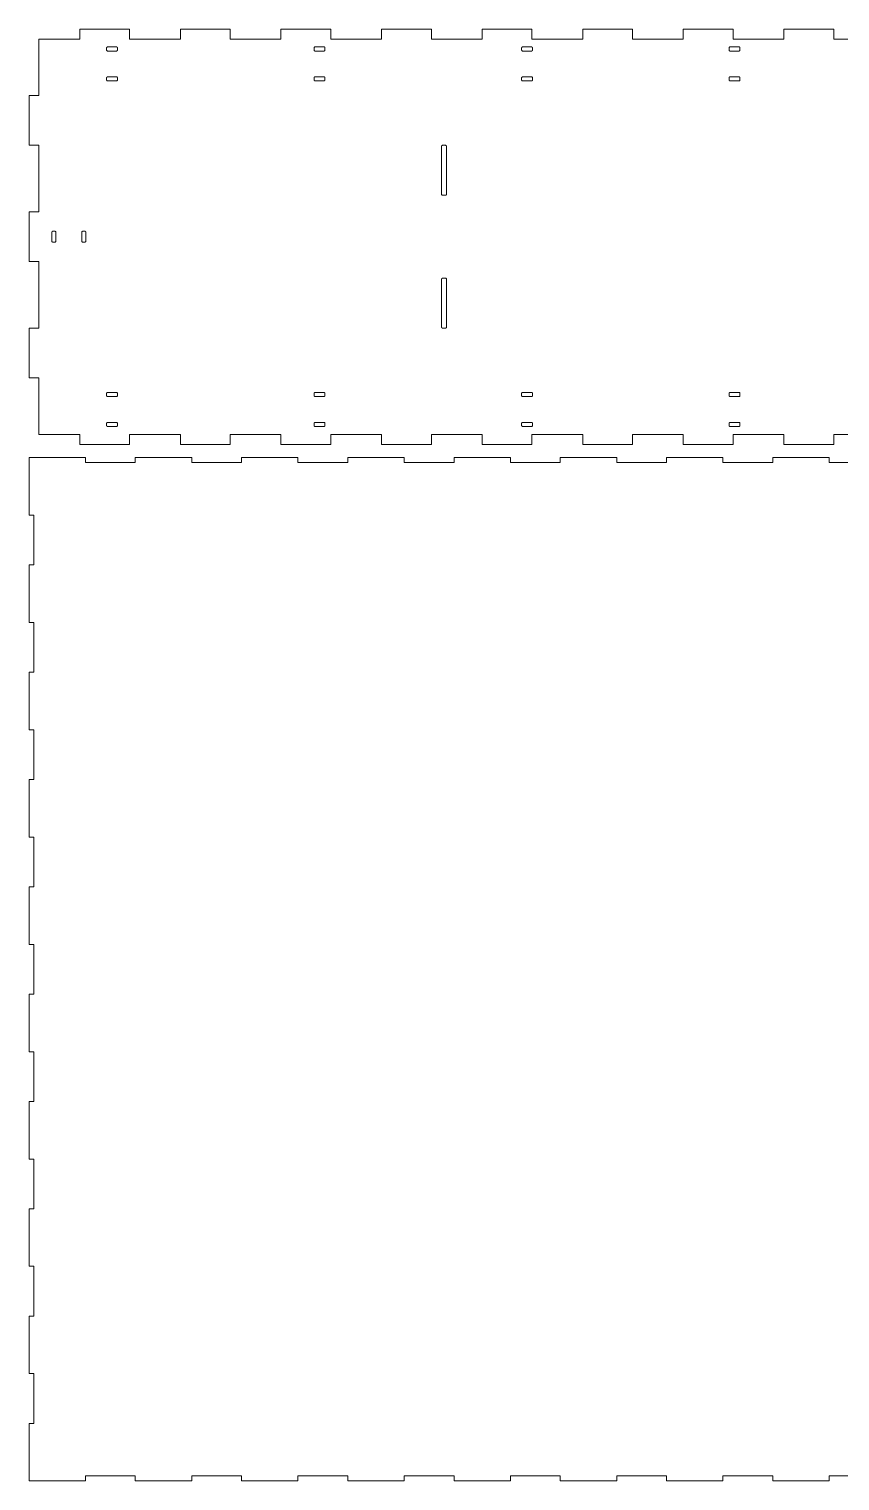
# Model space of a CAD drawing. Header units: millimetres. Extents: x 0 to 3016, y 0 to 2002.
# Drawn here: x 1008 to 1496, y 1008 to 1882 of the extents above; entities that cross this region are included whole.
import ezdxf

# ---------------------------------------------------------------- set-up
doc = ezdxf.new("R2010")
doc.units = ezdxf.units.MM
doc.layers.add('CORTE', color=1, linetype='Continuous', lineweight=0)

msp = doc.modelspace()

# ---------------------------------------------------------------- linework, layer by layer
at = {"layer": 'CORTE'}
for points in [[(1523.294118, 1876), (1492.705882, 1876), (1492.705882, 1882), (1462.705882, 1882), (1462.705882, 1876), (1432.117647, 1876), (1432.117647, 1882), (1402.117647, 1882), (1402.117647, 1876), (1371.529412, 1876), (1371.529412, 1882), (1341.529412, 1882), (1341.529412, 1876), (1310.941176, 1876), (1310.941176, 1882), (1280.941176, 1882), (1280.941176, 1876), (1250.352941, 1876), (1250.352941, 1882), (1220.352941, 1882), (1220.352941, 1876), (1189.764706, 1876), (1189.764706, 1882), (1159.764706, 1882), (1159.764706, 1876), (1129.176471, 1876), (1129.176471, 1882), (1099.176471, 1882), (1099.176471, 1876), (1068.588235, 1876), (1068.588235, 1882), (1038.588235, 1882), (1038.588235, 1876), (1014, 1876), (1014, 1842), (1008, 1842), (1008, 1812), (1014, 1812), (1014, 1772), (1008, 1772), (1008, 1742), (1014, 1742), (1014, 1702), (1008, 1702), (1008, 1672), (1014, 1672), (1014, 1638), (1014, 1638), (1038.588235, 1638), (1038.588235, 1632), (1068.588235, 1632), (1068.588235, 1638), (1099.176471, 1638), (1099.176471, 1632), (1129.176471, 1632), (1129.176471, 1638), (1159.764706, 1638), (1159.764706, 1632), (1189.764706, 1632), (1189.764706, 1638), (1220.352941, 1638), (1220.352941, 1632), (1250.352941, 1632), (1250.352941, 1638), (1280.941176, 1638), (1280.941176, 1632), (1310.941176, 1632), (1310.941176, 1638), (1341.529412, 1638), (1341.529412, 1632), (1371.529412, 1632), (1371.529412, 1638), (1402.117647, 1638), (1402.117647, 1632), (1432.117647, 1632), (1432.117647, 1638), (1462.705882, 1638), (1462.705882, 1632), (1492.705882, 1632), (1492.705882, 1638), (1523.294118, 1638)], [(1520, 1621), (1490, 1621), (1490, 1624), (1456, 1624), (1456, 1621), (1426, 1621), (1426, 1624), (1392, 1624), (1392, 1621), (1362, 1621), (1362, 1624), (1328, 1624), (1328, 1621), (1298, 1621), (1298, 1624), (1264, 1624), (1264, 1621), (1234, 1621), (1234, 1624), (1200, 1624), (1200, 1621), (1170, 1621), (1170, 1624), (1136, 1624), (1136, 1621), (1106, 1621), (1106, 1624), (1072, 1624), (1072, 1621), (1042, 1621), (1042, 1624), (1008, 1624), (1008, 1589.4), (1011, 1589.4), (1011, 1559.4), (1008, 1559.4), (1008, 1524.8), (1011, 1524.8), (1011, 1494.8), (1008, 1494.8), (1008, 1460.2), (1011, 1460.2), (1011, 1430.2), (1008, 1430.2), (1008, 1395.6), (1011, 1395.6), (1011, 1365.6), (1008, 1365.6), (1008, 1331), (1011, 1331), (1011, 1301), (1008, 1301), (1008, 1266.4), (1011, 1266.4), (1011, 1236.4), (1008, 1236.4), (1008, 1201.8), (1011, 1201.8), (1011, 1171.8), (1008, 1171.8), (1008, 1137.2), (1011, 1137.2), (1011, 1107.2), (1008, 1107.2), (1008, 1072.6), (1011, 1072.6), (1011, 1042.6), (1008, 1042.6), (1008, 1008), (1042, 1008), (1042, 1011), (1072, 1011), (1072, 1008), (1106, 1008), (1106, 1011), (1136, 1011), (1136, 1008), (1170, 1008), (1170, 1011), (1200, 1011), (1200, 1008), (1234, 1008), (1234, 1011), (1264, 1011), (1264, 1008), (1298, 1008), (1298, 1011), (1328, 1011), (1328, 1008), (1362, 1008), (1362, 1011), (1392, 1011), (1392, 1008), (1426, 1008), (1426, 1011), (1456, 1011), (1456, 1008), (1490, 1008), (1490, 1011), (1520, 1011)]]:
    msp.add_lwpolyline(points, dxfattribs=at)
for points in [[(1061.25, 1870.65), (1061.246227, 1870.717179), (1061.234957, 1870.783513), (1061.21633, 1870.848167), (1061.190581, 1870.91033), (1061.158035, 1870.969219), (1061.119099, 1871.024094), (1061.074264, 1871.074264), (1061.024094, 1871.119099), (1060.969219, 1871.158035), (1060.91033, 1871.190581), (1060.848167, 1871.21633), (1060.783513, 1871.234957), (1060.717179, 1871.246227), (1060.65, 1871.25), (1055.35, 1871.25), (1055.282821, 1871.246227), (1055.216487, 1871.234957), (1055.151833, 1871.21633), (1055.08967, 1871.190581), (1055.030781, 1871.158035), (1054.975906, 1871.119099), (1054.925736, 1871.074264), (1054.880901, 1871.024094), (1054.841965, 1870.969219), (1054.809419, 1870.91033), (1054.78367, 1870.848167), (1054.765043, 1870.783513), (1054.753773, 1870.717179), (1054.75, 1870.65), (1054.75, 1869.35), (1054.753773, 1869.282821), (1054.765043, 1869.216487), (1054.78367, 1869.151833), (1054.809419, 1869.08967), (1054.841965, 1869.030781), (1054.880901, 1868.975906), (1054.925736, 1868.925736), (1054.975906, 1868.880901), (1055.030781, 1868.841965), (1055.08967, 1868.809419), (1055.151833, 1868.78367), (1055.216487, 1868.765043), (1055.282821, 1868.753773), (1055.35, 1868.75), (1060.65, 1868.75), (1060.717179, 1868.753773), (1060.783513, 1868.765043), (1060.848167, 1868.78367), (1060.91033, 1868.809419), (1060.969219, 1868.841965), (1061.024094, 1868.880901), (1061.074264, 1868.925736), (1061.119099, 1868.975906), (1061.158035, 1869.030781), (1061.190581, 1869.08967), (1061.21633, 1869.151833), (1061.234957, 1869.216487), (1061.246227, 1869.282821), (1061.25, 1869.35)], [(1186.25, 1870.65), (1186.246227, 1870.717179), (1186.234957, 1870.783513), (1186.21633, 1870.848167), (1186.190581, 1870.91033), (1186.158035, 1870.969219), (1186.119099, 1871.024094), (1186.074264, 1871.074264), (1186.024094, 1871.119099), (1185.969219, 1871.158035), (1185.91033, 1871.190581), (1185.848167, 1871.21633), (1185.783513, 1871.234957), (1185.717179, 1871.246227), (1185.65, 1871.25), (1180.35, 1871.25), (1180.282821, 1871.246227), (1180.216487, 1871.234957), (1180.151833, 1871.21633), (1180.08967, 1871.190581), (1180.030781, 1871.158035), (1179.975906, 1871.119099), (1179.925736, 1871.074264), (1179.880901, 1871.024094), (1179.841965, 1870.969219), (1179.809419, 1870.91033), (1179.78367, 1870.848167), (1179.765043, 1870.783513), (1179.753773, 1870.717179), (1179.75, 1870.65), (1179.75, 1869.35), (1179.753773, 1869.282821), (1179.765043, 1869.216487), (1179.78367, 1869.151833), (1179.809419, 1869.08967), (1179.841965, 1869.030781), (1179.880901, 1868.975906), (1179.925736, 1868.925736), (1179.975906, 1868.880901), (1180.030781, 1868.841965), (1180.08967, 1868.809419), (1180.151833, 1868.78367), (1180.216487, 1868.765043), (1180.282821, 1868.753773), (1180.35, 1868.75), (1185.65, 1868.75), (1185.717179, 1868.753773), (1185.783513, 1868.765043), (1185.848167, 1868.78367), (1185.91033, 1868.809419), (1185.969219, 1868.841965), (1186.024094, 1868.880901), (1186.074264, 1868.925736), (1186.119099, 1868.975906), (1186.158035, 1869.030781), (1186.190581, 1869.08967), (1186.21633, 1869.151833), (1186.234957, 1869.216487), (1186.246227, 1869.282821), (1186.25, 1869.35)], [(1311.25, 1870.65), (1311.246227, 1870.717179), (1311.234957, 1870.783513), (1311.21633, 1870.848167), (1311.190581, 1870.91033), (1311.158035, 1870.969219), (1311.119099, 1871.024094), (1311.074264, 1871.074264), (1311.024094, 1871.119099), (1310.969219, 1871.158035), (1310.91033, 1871.190581), (1310.848167, 1871.21633), (1310.783513, 1871.234957), (1310.717179, 1871.246227), (1310.65, 1871.25), (1305.35, 1871.25), (1305.282821, 1871.246227), (1305.216487, 1871.234957), (1305.151833, 1871.21633), (1305.08967, 1871.190581), (1305.030781, 1871.158035), (1304.975906, 1871.119099), (1304.925736, 1871.074264), (1304.880901, 1871.024094), (1304.841965, 1870.969219), (1304.809419, 1870.91033), (1304.78367, 1870.848167), (1304.765043, 1870.783513), (1304.753773, 1870.717179), (1304.75, 1870.65), (1304.75, 1869.35), (1304.753773, 1869.282821), (1304.765043, 1869.216487), (1304.78367, 1869.151833), (1304.809419, 1869.08967), (1304.841965, 1869.030781), (1304.880901, 1868.975906), (1304.925736, 1868.925736), (1304.975906, 1868.880901), (1305.030781, 1868.841965), (1305.08967, 1868.809419), (1305.151833, 1868.78367), (1305.216487, 1868.765043), (1305.282821, 1868.753773), (1305.35, 1868.75), (1310.65, 1868.75), (1310.717179, 1868.753773), (1310.783513, 1868.765043), (1310.848167, 1868.78367), (1310.91033, 1868.809419), (1310.969219, 1868.841965), (1311.024094, 1868.880901), (1311.074264, 1868.925736), (1311.119099, 1868.975906), (1311.158035, 1869.030781), (1311.190581, 1869.08967), (1311.21633, 1869.151833), (1311.234957, 1869.216487), (1311.246227, 1869.282821), (1311.25, 1869.35)], [(1436.25, 1870.65), (1436.246227, 1870.717179), (1436.234957, 1870.783513), (1436.21633, 1870.848167), (1436.190581, 1870.91033), (1436.158035, 1870.969219), (1436.119099, 1871.024094), (1436.074264, 1871.074264), (1436.024094, 1871.119099), (1435.969219, 1871.158035), (1435.91033, 1871.190581), (1435.848167, 1871.21633), (1435.783513, 1871.234957), (1435.717179, 1871.246227), (1435.65, 1871.25), (1430.35, 1871.25), (1430.282821, 1871.246227), (1430.216487, 1871.234957), (1430.151833, 1871.21633), (1430.08967, 1871.190581), (1430.030781, 1871.158035), (1429.975906, 1871.119099), (1429.925736, 1871.074264), (1429.880901, 1871.024094), (1429.841965, 1870.969219), (1429.809419, 1870.91033), (1429.78367, 1870.848167), (1429.765043, 1870.783513), (1429.753773, 1870.717179), (1429.75, 1870.65), (1429.75, 1869.35), (1429.753773, 1869.282821), (1429.765043, 1869.216487), (1429.78367, 1869.151833), (1429.809419, 1869.08967), (1429.841965, 1869.030781), (1429.880901, 1868.975906), (1429.925736, 1868.925736), (1429.975906, 1868.880901), (1430.030781, 1868.841965), (1430.08967, 1868.809419), (1430.151833, 1868.78367), (1430.216487, 1868.765043), (1430.282821, 1868.753773), (1430.35, 1868.75), (1435.65, 1868.75), (1435.717179, 1868.753773), (1435.783513, 1868.765043), (1435.848167, 1868.78367), (1435.91033, 1868.809419), (1435.969219, 1868.841965), (1436.024094, 1868.880901), (1436.074264, 1868.925736), (1436.119099, 1868.975906), (1436.158035, 1869.030781), (1436.190581, 1869.08967), (1436.21633, 1869.151833), (1436.234957, 1869.216487), (1436.246227, 1869.282821), (1436.25, 1869.35)], [(1061.25, 1852.65), (1061.246227, 1852.717179), (1061.234957, 1852.783513), (1061.21633, 1852.848167), (1061.190581, 1852.91033), (1061.158035, 1852.969219), (1061.119099, 1853.024094), (1061.074264, 1853.074264), (1061.024094, 1853.119099), (1060.969219, 1853.158035), (1060.91033, 1853.190581), (1060.848167, 1853.21633), (1060.783513, 1853.234957), (1060.717179, 1853.246227), (1060.65, 1853.25), (1055.35, 1853.25), (1055.282821, 1853.246227), (1055.216487, 1853.234957), (1055.151833, 1853.21633), (1055.08967, 1853.190581), (1055.030781, 1853.158035), (1054.975906, 1853.119099), (1054.925736, 1853.074264), (1054.880901, 1853.024094), (1054.841965, 1852.969219), (1054.809419, 1852.91033), (1054.78367, 1852.848167), (1054.765043, 1852.783513), (1054.753773, 1852.717179), (1054.75, 1852.65), (1054.75, 1851.35), (1054.753773, 1851.282821), (1054.765043, 1851.216487), (1054.78367, 1851.151833), (1054.809419, 1851.08967), (1054.841965, 1851.030781), (1054.880901, 1850.975906), (1054.925736, 1850.925736), (1054.975906, 1850.880901), (1055.030781, 1850.841965), (1055.08967, 1850.809419), (1055.151833, 1850.78367), (1055.216487, 1850.765043), (1055.282821, 1850.753773), (1055.35, 1850.75), (1060.65, 1850.75), (1060.717179, 1850.753773), (1060.783513, 1850.765043), (1060.848167, 1850.78367), (1060.91033, 1850.809419), (1060.969219, 1850.841965), (1061.024094, 1850.880901), (1061.074264, 1850.925736), (1061.119099, 1850.975906), (1061.158035, 1851.030781), (1061.190581, 1851.08967), (1061.21633, 1851.151833), (1061.234957, 1851.216487), (1061.246227, 1851.282821), (1061.25, 1851.35)], [(1186.25, 1852.65), (1186.246227, 1852.717179), (1186.234957, 1852.783513), (1186.21633, 1852.848167), (1186.190581, 1852.91033), (1186.158035, 1852.969219), (1186.119099, 1853.024094), (1186.074264, 1853.074264), (1186.024094, 1853.119099), (1185.969219, 1853.158035), (1185.91033, 1853.190581), (1185.848167, 1853.21633), (1185.783513, 1853.234957), (1185.717179, 1853.246227), (1185.65, 1853.25), (1180.35, 1853.25), (1180.282821, 1853.246227), (1180.216487, 1853.234957), (1180.151833, 1853.21633), (1180.08967, 1853.190581), (1180.030781, 1853.158035), (1179.975906, 1853.119099), (1179.925736, 1853.074264), (1179.880901, 1853.024094), (1179.841965, 1852.969219), (1179.809419, 1852.91033), (1179.78367, 1852.848167), (1179.765043, 1852.783513), (1179.753773, 1852.717179), (1179.75, 1852.65), (1179.75, 1851.35), (1179.753773, 1851.282821), (1179.765043, 1851.216487), (1179.78367, 1851.151833), (1179.809419, 1851.08967), (1179.841965, 1851.030781), (1179.880901, 1850.975906), (1179.925736, 1850.925736), (1179.975906, 1850.880901), (1180.030781, 1850.841965), (1180.08967, 1850.809419), (1180.151833, 1850.78367), (1180.216487, 1850.765043), (1180.282821, 1850.753773), (1180.35, 1850.75), (1185.65, 1850.75), (1185.717179, 1850.753773), (1185.783513, 1850.765043), (1185.848167, 1850.78367), (1185.91033, 1850.809419), (1185.969219, 1850.841965), (1186.024094, 1850.880901), (1186.074264, 1850.925736), (1186.119099, 1850.975906), (1186.158035, 1851.030781), (1186.190581, 1851.08967), (1186.21633, 1851.151833), (1186.234957, 1851.216487), (1186.246227, 1851.282821), (1186.25, 1851.35)], [(1311.25, 1852.65), (1311.246227, 1852.717179), (1311.234957, 1852.783513), (1311.21633, 1852.848167), (1311.190581, 1852.91033), (1311.158035, 1852.969219), (1311.119099, 1853.024094), (1311.074264, 1853.074264), (1311.024094, 1853.119099), (1310.969219, 1853.158035), (1310.91033, 1853.190581), (1310.848167, 1853.21633), (1310.783513, 1853.234957), (1310.717179, 1853.246227), (1310.65, 1853.25), (1305.35, 1853.25), (1305.282821, 1853.246227), (1305.216487, 1853.234957), (1305.151833, 1853.21633), (1305.08967, 1853.190581), (1305.030781, 1853.158035), (1304.975906, 1853.119099), (1304.925736, 1853.074264), (1304.880901, 1853.024094), (1304.841965, 1852.969219), (1304.809419, 1852.91033), (1304.78367, 1852.848167), (1304.765043, 1852.783513), (1304.753773, 1852.717179), (1304.75, 1852.65), (1304.75, 1851.35), (1304.753773, 1851.282821), (1304.765043, 1851.216487), (1304.78367, 1851.151833), (1304.809419, 1851.08967), (1304.841965, 1851.030781), (1304.880901, 1850.975906), (1304.925736, 1850.925736), (1304.975906, 1850.880901), (1305.030781, 1850.841965), (1305.08967, 1850.809419), (1305.151833, 1850.78367), (1305.216487, 1850.765043), (1305.282821, 1850.753773), (1305.35, 1850.75), (1310.65, 1850.75), (1310.717179, 1850.753773), (1310.783513, 1850.765043), (1310.848167, 1850.78367), (1310.91033, 1850.809419), (1310.969219, 1850.841965), (1311.024094, 1850.880901), (1311.074264, 1850.925736), (1311.119099, 1850.975906), (1311.158035, 1851.030781), (1311.190581, 1851.08967), (1311.21633, 1851.151833), (1311.234957, 1851.216487), (1311.246227, 1851.282821), (1311.25, 1851.35)], [(1436.25, 1852.65), (1436.246227, 1852.717179), (1436.234957, 1852.783513), (1436.21633, 1852.848167), (1436.190581, 1852.91033), (1436.158035, 1852.969219), (1436.119099, 1853.024094), (1436.074264, 1853.074264), (1436.024094, 1853.119099), (1435.969219, 1853.158035), (1435.91033, 1853.190581), (1435.848167, 1853.21633), (1435.783513, 1853.234957), (1435.717179, 1853.246227), (1435.65, 1853.25), (1430.35, 1853.25), (1430.282821, 1853.246227), (1430.216487, 1853.234957), (1430.151833, 1853.21633), (1430.08967, 1853.190581), (1430.030781, 1853.158035), (1429.975906, 1853.119099), (1429.925736, 1853.074264), (1429.880901, 1853.024094), (1429.841965, 1852.969219), (1429.809419, 1852.91033), (1429.78367, 1852.848167), (1429.765043, 1852.783513), (1429.753773, 1852.717179), (1429.75, 1852.65), (1429.75, 1851.35), (1429.753773, 1851.282821), (1429.765043, 1851.216487), (1429.78367, 1851.151833), (1429.809419, 1851.08967), (1429.841965, 1851.030781), (1429.880901, 1850.975906), (1429.925736, 1850.925736), (1429.975906, 1850.880901), (1430.030781, 1850.841965), (1430.08967, 1850.809419), (1430.151833, 1850.78367), (1430.216487, 1850.765043), (1430.282821, 1850.753773), (1430.35, 1850.75), (1435.65, 1850.75), (1435.717179, 1850.753773), (1435.783513, 1850.765043), (1435.848167, 1850.78367), (1435.91033, 1850.809419), (1435.969219, 1850.841965), (1436.024094, 1850.880901), (1436.074264, 1850.925736), (1436.119099, 1850.975906), (1436.158035, 1851.030781), (1436.190581, 1851.08967), (1436.21633, 1851.151833), (1436.234957, 1851.216487), (1436.246227, 1851.282821), (1436.25, 1851.35)], [(1259.5, 1811.4), (1259.496227, 1811.467179), (1259.484957, 1811.533513), (1259.46633, 1811.598167), (1259.440581, 1811.66033), (1259.408035, 1811.719219), (1259.369099, 1811.774094), (1259.324264, 1811.824264), (1259.274094, 1811.869099), (1259.219219, 1811.908035), (1259.16033, 1811.940581), (1259.098167, 1811.96633), (1259.033513, 1811.984957), (1258.967179, 1811.996227), (1258.9, 1812), (1257.1, 1812), (1257.032821, 1811.996227), (1256.966487, 1811.984957), (1256.901833, 1811.96633), (1256.83967, 1811.940581), (1256.780781, 1811.908035), (1256.725906, 1811.869099), (1256.675736, 1811.824264), (1256.630901, 1811.774094), (1256.591965, 1811.719219), (1256.559419, 1811.66033), (1256.53367, 1811.598167), (1256.515043, 1811.533513), (1256.503773, 1811.467179), (1256.5, 1811.4), (1256.5, 1782.6), (1256.503773, 1782.532821), (1256.515043, 1782.466487), (1256.53367, 1782.401833), (1256.559419, 1782.33967), (1256.591965, 1782.280781), (1256.630901, 1782.225906), (1256.675736, 1782.175736), (1256.725906, 1782.130901), (1256.780781, 1782.091965), (1256.83967, 1782.059419), (1256.901833, 1782.03367), (1256.966487, 1782.015043), (1257.032821, 1782.003773), (1257.1, 1782), (1258.9, 1782), (1258.967179, 1782.003773), (1259.033513, 1782.015043), (1259.098167, 1782.03367), (1259.16033, 1782.059419), (1259.219219, 1782.091965), (1259.274094, 1782.130901), (1259.324264, 1782.175736), (1259.369099, 1782.225906), (1259.408035, 1782.280781), (1259.440581, 1782.33967), (1259.46633, 1782.401833), (1259.484957, 1782.466487), (1259.496227, 1782.532821), (1259.5, 1782.6)], [(1024.25, 1759.65), (1024.246227, 1759.717179), (1024.234957, 1759.783513), (1024.21633, 1759.848167), (1024.190581, 1759.91033), (1024.158035, 1759.969219), (1024.119099, 1760.024094), (1024.074264, 1760.074264), (1024.024094, 1760.119099), (1023.969219, 1760.158035), (1023.91033, 1760.190581), (1023.848167, 1760.21633), (1023.783513, 1760.234957), (1023.717179, 1760.246227), (1023.65, 1760.25), (1022.35, 1760.25), (1022.282821, 1760.246227), (1022.216487, 1760.234957), (1022.151833, 1760.21633), (1022.08967, 1760.190581), (1022.030781, 1760.158035), (1021.975906, 1760.119099), (1021.925736, 1760.074264), (1021.880901, 1760.024094), (1021.841965, 1759.969219), (1021.809419, 1759.91033), (1021.78367, 1759.848167), (1021.765043, 1759.783513), (1021.753773, 1759.717179), (1021.75, 1759.65), (1021.75, 1754.35), (1021.753773, 1754.282821), (1021.765043, 1754.216487), (1021.78367, 1754.151833), (1021.809419, 1754.08967), (1021.841965, 1754.030781), (1021.880901, 1753.975906), (1021.925736, 1753.925736), (1021.975906, 1753.880901), (1022.030781, 1753.841965), (1022.08967, 1753.809419), (1022.151833, 1753.78367), (1022.216487, 1753.765043), (1022.282821, 1753.753773), (1022.35, 1753.75), (1023.65, 1753.75), (1023.717179, 1753.753773), (1023.783513, 1753.765043), (1023.848167, 1753.78367), (1023.91033, 1753.809419), (1023.969219, 1753.841965), (1024.024094, 1753.880901), (1024.074264, 1753.925736), (1024.119099, 1753.975906), (1024.158035, 1754.030781), (1024.190581, 1754.08967), (1024.21633, 1754.151833), (1024.234957, 1754.216487), (1024.246227, 1754.282821), (1024.25, 1754.35)], [(1042.25, 1759.65), (1042.246227, 1759.717179), (1042.234957, 1759.783513), (1042.21633, 1759.848167), (1042.190581, 1759.91033), (1042.158035, 1759.969219), (1042.119099, 1760.024094), (1042.074264, 1760.074264), (1042.024094, 1760.119099), (1041.969219, 1760.158035), (1041.91033, 1760.190581), (1041.848167, 1760.21633), (1041.783513, 1760.234957), (1041.717179, 1760.246227), (1041.65, 1760.25), (1040.35, 1760.25), (1040.282821, 1760.246227), (1040.216487, 1760.234957), (1040.151833, 1760.21633), (1040.08967, 1760.190581), (1040.030781, 1760.158035), (1039.975906, 1760.119099), (1039.925736, 1760.074264), (1039.880901, 1760.024094), (1039.841965, 1759.969219), (1039.809419, 1759.91033), (1039.78367, 1759.848167), (1039.765043, 1759.783513), (1039.753773, 1759.717179), (1039.75, 1759.65), (1039.75, 1754.35), (1039.753773, 1754.282821), (1039.765043, 1754.216487), (1039.78367, 1754.151833), (1039.809419, 1754.08967), (1039.841965, 1754.030781), (1039.880901, 1753.975906), (1039.925736, 1753.925736), (1039.975906, 1753.880901), (1040.030781, 1753.841965), (1040.08967, 1753.809419), (1040.151833, 1753.78367), (1040.216487, 1753.765043), (1040.282821, 1753.753773), (1040.35, 1753.75), (1041.65, 1753.75), (1041.717179, 1753.753773), (1041.783513, 1753.765043), (1041.848167, 1753.78367), (1041.91033, 1753.809419), (1041.969219, 1753.841965), (1042.024094, 1753.880901), (1042.074264, 1753.925736), (1042.119099, 1753.975906), (1042.158035, 1754.030781), (1042.190581, 1754.08967), (1042.21633, 1754.151833), (1042.234957, 1754.216487), (1042.246227, 1754.282821), (1042.25, 1754.35)], [(1259.5, 1731.4), (1259.496227, 1731.467179), (1259.484957, 1731.533513), (1259.46633, 1731.598167), (1259.440581, 1731.66033), (1259.408035, 1731.719219), (1259.369099, 1731.774094), (1259.324264, 1731.824264), (1259.274094, 1731.869099), (1259.219219, 1731.908035), (1259.16033, 1731.940581), (1259.098167, 1731.96633), (1259.033513, 1731.984957), (1258.967179, 1731.996227), (1258.9, 1732), (1257.1, 1732), (1257.032821, 1731.996227), (1256.966487, 1731.984957), (1256.901833, 1731.96633), (1256.83967, 1731.940581), (1256.780781, 1731.908035), (1256.725906, 1731.869099), (1256.675736, 1731.824264), (1256.630901, 1731.774094), (1256.591965, 1731.719219), (1256.559419, 1731.66033), (1256.53367, 1731.598167), (1256.515043, 1731.533513), (1256.503773, 1731.467179), (1256.5, 1731.4), (1256.5, 1702.6), (1256.503773, 1702.532821), (1256.515043, 1702.466487), (1256.53367, 1702.401833), (1256.559419, 1702.33967), (1256.591965, 1702.280781), (1256.630901, 1702.225906), (1256.675736, 1702.175736), (1256.725906, 1702.130901), (1256.780781, 1702.091965), (1256.83967, 1702.059419), (1256.901833, 1702.03367), (1256.966487, 1702.015043), (1257.032821, 1702.003773), (1257.1, 1702), (1258.9, 1702), (1258.967179, 1702.003773), (1259.033513, 1702.015043), (1259.098167, 1702.03367), (1259.16033, 1702.059419), (1259.219219, 1702.091965), (1259.274094, 1702.130901), (1259.324264, 1702.175736), (1259.369099, 1702.225906), (1259.408035, 1702.280781), (1259.440581, 1702.33967), (1259.46633, 1702.401833), (1259.484957, 1702.466487), (1259.496227, 1702.532821), (1259.5, 1702.6)], [(1061.25, 1662.65), (1061.246227, 1662.717179), (1061.234957, 1662.783513), (1061.21633, 1662.848167), (1061.190581, 1662.91033), (1061.158035, 1662.969219), (1061.119099, 1663.024094), (1061.074264, 1663.074264), (1061.024094, 1663.119099), (1060.969219, 1663.158035), (1060.91033, 1663.190581), (1060.848167, 1663.21633), (1060.783513, 1663.234957), (1060.717179, 1663.246227), (1060.65, 1663.25), (1055.35, 1663.25), (1055.282821, 1663.246227), (1055.216487, 1663.234957), (1055.151833, 1663.21633), (1055.08967, 1663.190581), (1055.030781, 1663.158035), (1054.975906, 1663.119099), (1054.925736, 1663.074264), (1054.880901, 1663.024094), (1054.841965, 1662.969219), (1054.809419, 1662.91033), (1054.78367, 1662.848167), (1054.765043, 1662.783513), (1054.753773, 1662.717179), (1054.75, 1662.65), (1054.75, 1661.35), (1054.753773, 1661.282821), (1054.765043, 1661.216487), (1054.78367, 1661.151833), (1054.809419, 1661.08967), (1054.841965, 1661.030781), (1054.880901, 1660.975906), (1054.925736, 1660.925736), (1054.975906, 1660.880901), (1055.030781, 1660.841965), (1055.08967, 1660.809419), (1055.151833, 1660.78367), (1055.216487, 1660.765043), (1055.282821, 1660.753773), (1055.35, 1660.75), (1060.65, 1660.75), (1060.717179, 1660.753773), (1060.783513, 1660.765043), (1060.848167, 1660.78367), (1060.91033, 1660.809419), (1060.969219, 1660.841965), (1061.024094, 1660.880901), (1061.074264, 1660.925736), (1061.119099, 1660.975906), (1061.158035, 1661.030781), (1061.190581, 1661.08967), (1061.21633, 1661.151833), (1061.234957, 1661.216487), (1061.246227, 1661.282821), (1061.25, 1661.35)], [(1186.25, 1662.65), (1186.246227, 1662.717179), (1186.234957, 1662.783513), (1186.21633, 1662.848167), (1186.190581, 1662.91033), (1186.158035, 1662.969219), (1186.119099, 1663.024094), (1186.074264, 1663.074264), (1186.024094, 1663.119099), (1185.969219, 1663.158035), (1185.91033, 1663.190581), (1185.848167, 1663.21633), (1185.783513, 1663.234957), (1185.717179, 1663.246227), (1185.65, 1663.25), (1180.35, 1663.25), (1180.282821, 1663.246227), (1180.216487, 1663.234957), (1180.151833, 1663.21633), (1180.08967, 1663.190581), (1180.030781, 1663.158035), (1179.975906, 1663.119099), (1179.925736, 1663.074264), (1179.880901, 1663.024094), (1179.841965, 1662.969219), (1179.809419, 1662.91033), (1179.78367, 1662.848167), (1179.765043, 1662.783513), (1179.753773, 1662.717179), (1179.75, 1662.65), (1179.75, 1661.35), (1179.753773, 1661.282821), (1179.765043, 1661.216487), (1179.78367, 1661.151833), (1179.809419, 1661.08967), (1179.841965, 1661.030781), (1179.880901, 1660.975906), (1179.925736, 1660.925736), (1179.975906, 1660.880901), (1180.030781, 1660.841965), (1180.08967, 1660.809419), (1180.151833, 1660.78367), (1180.216487, 1660.765043), (1180.282821, 1660.753773), (1180.35, 1660.75), (1185.65, 1660.75), (1185.717179, 1660.753773), (1185.783513, 1660.765043), (1185.848167, 1660.78367), (1185.91033, 1660.809419), (1185.969219, 1660.841965), (1186.024094, 1660.880901), (1186.074264, 1660.925736), (1186.119099, 1660.975906), (1186.158035, 1661.030781), (1186.190581, 1661.08967), (1186.21633, 1661.151833), (1186.234957, 1661.216487), (1186.246227, 1661.282821), (1186.25, 1661.35)], [(1311.25, 1662.65), (1311.246227, 1662.717179), (1311.234957, 1662.783513), (1311.21633, 1662.848167), (1311.190581, 1662.91033), (1311.158035, 1662.969219), (1311.119099, 1663.024094), (1311.074264, 1663.074264), (1311.024094, 1663.119099), (1310.969219, 1663.158035), (1310.91033, 1663.190581), (1310.848167, 1663.21633), (1310.783513, 1663.234957), (1310.717179, 1663.246227), (1310.65, 1663.25), (1305.35, 1663.25), (1305.282821, 1663.246227), (1305.216487, 1663.234957), (1305.151833, 1663.21633), (1305.08967, 1663.190581), (1305.030781, 1663.158035), (1304.975906, 1663.119099), (1304.925736, 1663.074264), (1304.880901, 1663.024094), (1304.841965, 1662.969219), (1304.809419, 1662.91033), (1304.78367, 1662.848167), (1304.765043, 1662.783513), (1304.753773, 1662.717179), (1304.75, 1662.65), (1304.75, 1661.35), (1304.753773, 1661.282821), (1304.765043, 1661.216487), (1304.78367, 1661.151833), (1304.809419, 1661.08967), (1304.841965, 1661.030781), (1304.880901, 1660.975906), (1304.925736, 1660.925736), (1304.975906, 1660.880901), (1305.030781, 1660.841965), (1305.08967, 1660.809419), (1305.151833, 1660.78367), (1305.216487, 1660.765043), (1305.282821, 1660.753773), (1305.35, 1660.75), (1310.65, 1660.75), (1310.717179, 1660.753773), (1310.783513, 1660.765043), (1310.848167, 1660.78367), (1310.91033, 1660.809419), (1310.969219, 1660.841965), (1311.024094, 1660.880901), (1311.074264, 1660.925736), (1311.119099, 1660.975906), (1311.158035, 1661.030781), (1311.190581, 1661.08967), (1311.21633, 1661.151833), (1311.234957, 1661.216487), (1311.246227, 1661.282821), (1311.25, 1661.35)], [(1436.25, 1662.65), (1436.246227, 1662.717179), (1436.234957, 1662.783513), (1436.21633, 1662.848167), (1436.190581, 1662.91033), (1436.158035, 1662.969219), (1436.119099, 1663.024094), (1436.074264, 1663.074264), (1436.024094, 1663.119099), (1435.969219, 1663.158035), (1435.91033, 1663.190581), (1435.848167, 1663.21633), (1435.783513, 1663.234957), (1435.717179, 1663.246227), (1435.65, 1663.25), (1430.35, 1663.25), (1430.282821, 1663.246227), (1430.216487, 1663.234957), (1430.151833, 1663.21633), (1430.08967, 1663.190581), (1430.030781, 1663.158035), (1429.975906, 1663.119099), (1429.925736, 1663.074264), (1429.880901, 1663.024094), (1429.841965, 1662.969219), (1429.809419, 1662.91033), (1429.78367, 1662.848167), (1429.765043, 1662.783513), (1429.753773, 1662.717179), (1429.75, 1662.65), (1429.75, 1661.35), (1429.753773, 1661.282821), (1429.765043, 1661.216487), (1429.78367, 1661.151833), (1429.809419, 1661.08967), (1429.841965, 1661.030781), (1429.880901, 1660.975906), (1429.925736, 1660.925736), (1429.975906, 1660.880901), (1430.030781, 1660.841965), (1430.08967, 1660.809419), (1430.151833, 1660.78367), (1430.216487, 1660.765043), (1430.282821, 1660.753773), (1430.35, 1660.75), (1435.65, 1660.75), (1435.717179, 1660.753773), (1435.783513, 1660.765043), (1435.848167, 1660.78367), (1435.91033, 1660.809419), (1435.969219, 1660.841965), (1436.024094, 1660.880901), (1436.074264, 1660.925736), (1436.119099, 1660.975906), (1436.158035, 1661.030781), (1436.190581, 1661.08967), (1436.21633, 1661.151833), (1436.234957, 1661.216487), (1436.246227, 1661.282821), (1436.25, 1661.35)], [(1061.25, 1644.65), (1061.246227, 1644.717179), (1061.234957, 1644.783513), (1061.21633, 1644.848167), (1061.190581, 1644.91033), (1061.158035, 1644.969219), (1061.119099, 1645.024094), (1061.074264, 1645.074264), (1061.024094, 1645.119099), (1060.969219, 1645.158035), (1060.91033, 1645.190581), (1060.848167, 1645.21633), (1060.783513, 1645.234957), (1060.717179, 1645.246227), (1060.65, 1645.25), (1055.35, 1645.25), (1055.282821, 1645.246227), (1055.216487, 1645.234957), (1055.151833, 1645.21633), (1055.08967, 1645.190581), (1055.030781, 1645.158035), (1054.975906, 1645.119099), (1054.925736, 1645.074264), (1054.880901, 1645.024094), (1054.841965, 1644.969219), (1054.809419, 1644.91033), (1054.78367, 1644.848167), (1054.765043, 1644.783513), (1054.753773, 1644.717179), (1054.75, 1644.65), (1054.75, 1643.35), (1054.753773, 1643.282821), (1054.765043, 1643.216487), (1054.78367, 1643.151833), (1054.809419, 1643.08967), (1054.841965, 1643.030781), (1054.880901, 1642.975906), (1054.925736, 1642.925736), (1054.975906, 1642.880901), (1055.030781, 1642.841965), (1055.08967, 1642.809419), (1055.151833, 1642.78367), (1055.216487, 1642.765043), (1055.282821, 1642.753773), (1055.35, 1642.75), (1060.65, 1642.75), (1060.717179, 1642.753773), (1060.783513, 1642.765043), (1060.848167, 1642.78367), (1060.91033, 1642.809419), (1060.969219, 1642.841965), (1061.024094, 1642.880901), (1061.074264, 1642.925736), (1061.119099, 1642.975906), (1061.158035, 1643.030781), (1061.190581, 1643.08967), (1061.21633, 1643.151833), (1061.234957, 1643.216487), (1061.246227, 1643.282821), (1061.25, 1643.35)], [(1186.25, 1644.65), (1186.246227, 1644.717179), (1186.234957, 1644.783513), (1186.21633, 1644.848167), (1186.190581, 1644.91033), (1186.158035, 1644.969219), (1186.119099, 1645.024094), (1186.074264, 1645.074264), (1186.024094, 1645.119099), (1185.969219, 1645.158035), (1185.91033, 1645.190581), (1185.848167, 1645.21633), (1185.783513, 1645.234957), (1185.717179, 1645.246227), (1185.65, 1645.25), (1180.35, 1645.25), (1180.282821, 1645.246227), (1180.216487, 1645.234957), (1180.151833, 1645.21633), (1180.08967, 1645.190581), (1180.030781, 1645.158035), (1179.975906, 1645.119099), (1179.925736, 1645.074264), (1179.880901, 1645.024094), (1179.841965, 1644.969219), (1179.809419, 1644.91033), (1179.78367, 1644.848167), (1179.765043, 1644.783513), (1179.753773, 1644.717179), (1179.75, 1644.65), (1179.75, 1643.35), (1179.753773, 1643.282821), (1179.765043, 1643.216487), (1179.78367, 1643.151833), (1179.809419, 1643.08967), (1179.841965, 1643.030781), (1179.880901, 1642.975906), (1179.925736, 1642.925736), (1179.975906, 1642.880901), (1180.030781, 1642.841965), (1180.08967, 1642.809419), (1180.151833, 1642.78367), (1180.216487, 1642.765043), (1180.282821, 1642.753773), (1180.35, 1642.75), (1185.65, 1642.75), (1185.717179, 1642.753773), (1185.783513, 1642.765043), (1185.848167, 1642.78367), (1185.91033, 1642.809419), (1185.969219, 1642.841965), (1186.024094, 1642.880901), (1186.074264, 1642.925736), (1186.119099, 1642.975906), (1186.158035, 1643.030781), (1186.190581, 1643.08967), (1186.21633, 1643.151833), (1186.234957, 1643.216487), (1186.246227, 1643.282821), (1186.25, 1643.35)], [(1311.25, 1644.65), (1311.246227, 1644.717179), (1311.234957, 1644.783513), (1311.21633, 1644.848167), (1311.190581, 1644.91033), (1311.158035, 1644.969219), (1311.119099, 1645.024094), (1311.074264, 1645.074264), (1311.024094, 1645.119099), (1310.969219, 1645.158035), (1310.91033, 1645.190581), (1310.848167, 1645.21633), (1310.783513, 1645.234957), (1310.717179, 1645.246227), (1310.65, 1645.25), (1305.35, 1645.25), (1305.282821, 1645.246227), (1305.216487, 1645.234957), (1305.151833, 1645.21633), (1305.08967, 1645.190581), (1305.030781, 1645.158035), (1304.975906, 1645.119099), (1304.925736, 1645.074264), (1304.880901, 1645.024094), (1304.841965, 1644.969219), (1304.809419, 1644.91033), (1304.78367, 1644.848167), (1304.765043, 1644.783513), (1304.753773, 1644.717179), (1304.75, 1644.65), (1304.75, 1643.35), (1304.753773, 1643.282821), (1304.765043, 1643.216487), (1304.78367, 1643.151833), (1304.809419, 1643.08967), (1304.841965, 1643.030781), (1304.880901, 1642.975906), (1304.925736, 1642.925736), (1304.975906, 1642.880901), (1305.030781, 1642.841965), (1305.08967, 1642.809419), (1305.151833, 1642.78367), (1305.216487, 1642.765043), (1305.282821, 1642.753773), (1305.35, 1642.75), (1310.65, 1642.75), (1310.717179, 1642.753773), (1310.783513, 1642.765043), (1310.848167, 1642.78367), (1310.91033, 1642.809419), (1310.969219, 1642.841965), (1311.024094, 1642.880901), (1311.074264, 1642.925736), (1311.119099, 1642.975906), (1311.158035, 1643.030781), (1311.190581, 1643.08967), (1311.21633, 1643.151833), (1311.234957, 1643.216487), (1311.246227, 1643.282821), (1311.25, 1643.35)], [(1436.25, 1644.65), (1436.246227, 1644.717179), (1436.234957, 1644.783513), (1436.21633, 1644.848167), (1436.190581, 1644.91033), (1436.158035, 1644.969219), (1436.119099, 1645.024094), (1436.074264, 1645.074264), (1436.024094, 1645.119099), (1435.969219, 1645.158035), (1435.91033, 1645.190581), (1435.848167, 1645.21633), (1435.783513, 1645.234957), (1435.717179, 1645.246227), (1435.65, 1645.25), (1430.35, 1645.25), (1430.282821, 1645.246227), (1430.216487, 1645.234957), (1430.151833, 1645.21633), (1430.08967, 1645.190581), (1430.030781, 1645.158035), (1429.975906, 1645.119099), (1429.925736, 1645.074264), (1429.880901, 1645.024094), (1429.841965, 1644.969219), (1429.809419, 1644.91033), (1429.78367, 1644.848167), (1429.765043, 1644.783513), (1429.753773, 1644.717179), (1429.75, 1644.65), (1429.75, 1643.35), (1429.753773, 1643.282821), (1429.765043, 1643.216487), (1429.78367, 1643.151833), (1429.809419, 1643.08967), (1429.841965, 1643.030781), (1429.880901, 1642.975906), (1429.925736, 1642.925736), (1429.975906, 1642.880901), (1430.030781, 1642.841965), (1430.08967, 1642.809419), (1430.151833, 1642.78367), (1430.216487, 1642.765043), (1430.282821, 1642.753773), (1430.35, 1642.75), (1435.65, 1642.75), (1435.717179, 1642.753773), (1435.783513, 1642.765043), (1435.848167, 1642.78367), (1435.91033, 1642.809419), (1435.969219, 1642.841965), (1436.024094, 1642.880901), (1436.074264, 1642.925736), (1436.119099, 1642.975906), (1436.158035, 1643.030781), (1436.190581, 1643.08967), (1436.21633, 1643.151833), (1436.234957, 1643.216487), (1436.246227, 1643.282821), (1436.25, 1643.35)]]:
    msp.add_lwpolyline(points, close=True, dxfattribs=at)

doc.saveas('drawing.dxf')
